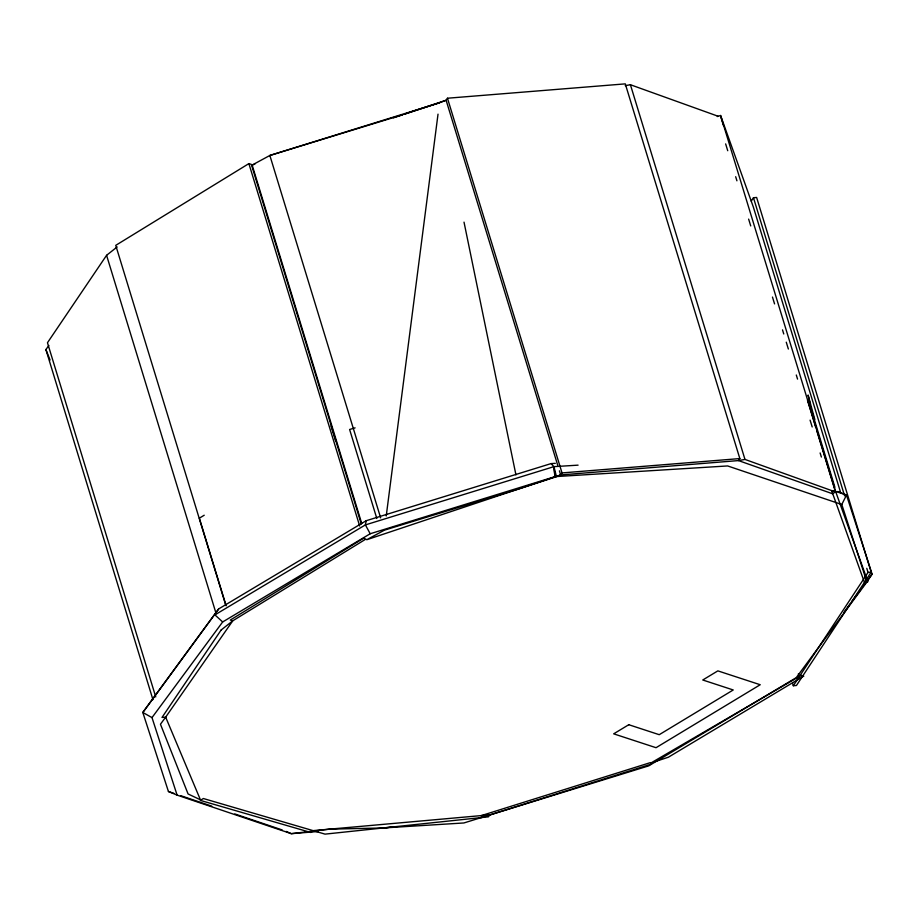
<?xml version="1.0" encoding="UTF-8"?>
<svg xmlns="http://www.w3.org/2000/svg" width="918" height="918" viewBox="0 0 918 918"><rect width="100%" height="100%" fill="white"/><g stroke="black" fill="none" stroke-linecap="round" stroke-linejoin="round"><path stroke-width="1.38" d="M386.237 515.962L438.024 114.142M366.202 520.713L365.398 524.901L370.195 533.748L555.023 476.649L553.944 466.642L551.029 463.613L366.202 520.713L218.691 608.909L142.818 712.46L168.43 791.511L177.105 795.114L291.27 833.67L318.362 831.479M286.164 831.41L291.27 833.67L329.516 829.161L383.081 827.979L463.888 822.964L648.716 765.864L796.227 677.668L866.902 582.012L841.795 504.51L846.488 495.066L837.813 491.463M841.795 504.51L727.641 465.942L555.023 476.649M866.776 568.322L868.026 572.43L793.301 685.757L796.457 685.482L871.182 572.155L756.627 197.462L753.471 197.726L751.234 201.122M218.691 608.909L142.818 712.46L151.998 717.612L177.105 795.114M866.902 582.001L872.1 574.117L846.488 495.066L835.655 491.405M117.148 246.953L106.58 255.307L47.461 342.735L155.739 696.923M447.468 98.226L562.023 472.919L560.668 474.939L554.047 477.475L518.819 488.915L384.412 530.168L366.707 539.75L560.668 474.939L738.474 460.584L739.839 458.575L625.284 83.871L447.468 98.226L446.102 100.234L439.493 102.782L404.264 114.222L446.102 100.234L557.742 465.357M152.927 699.619L45.9 349.54L48.883 345.478M151.998 717.612L222.672 621.956L370.195 533.748M844.112 612.008L850.045 603.964M851.743 601.669L861.073 589.046M862.771 586.751L872.1 574.117M361.29 524.029L251.337 164.379L248.881 163.611L115.748 245.358L225.713 605.008M204.232 515.216L199.355 518.2L226.149 605.811M835.506 491.968L832.477 493.735L738.474 460.584L744.968 459.425L835.506 491.968L816.687 430.427M361.681 523.34L252.14 165.056L269.858 155.463L439.493 102.782M252.14 165.056L254.86 164.15M393.397 117.848L402.91 114.67L269.858 155.463L380.649 517.855M717.279 116.54L720.596 115.496L753.334 206.998L840.291 491.44M835.162 490.189L831.834 491.245L864.572 582.746L867.889 581.702L835.162 490.189L720.596 115.496M355.105 427.857L349.609 429.486L376.816 518.475M625.215 85.661L630.414 84.731L718.151 116.265M383.081 827.979L395.819 826.659M868.026 572.43L871.182 572.155M562.023 472.919L739.839 458.575M329.516 829.161L333.808 828.862M551.029 463.613L555.31 463.338M578.088 465.151L553.944 466.642L365.398 524.901L214.915 614.876L222.672 621.956M168.43 791.511L173.846 793.347M180.617 795.631L211.76 806.153M234.778 813.922L282.17 829.941M45.9 349.54L50.065 360.063M798.373 673.778L799.268 676.486M753.471 197.726L844.606 495.846M720.951 117.263L723.453 125.479M807.496 400.34L815.85 427.696M725.645 143.897L727.733 150.724M735.674 176.715L736.925 180.812M748.64 219.104L750.729 225.943M772.463 297.053L774.562 303.892M782.503 329.872L783.754 333.98M786.267 342.184L788.355 349.024M796.296 375.003L797.547 379.1M810.089 420.134L812.189 426.962M820.13 452.953L821.38 457.049M630.414 84.731L744.968 459.425M792.463 683.026L793.301 685.757M559.406 470.831L560.668 474.939M331.111 425.998L335.644 440.835M248.881 163.611L359.672 526.003M106.58 255.307L216.12 613.603M834.91 487.286L808.391 400.064L813.164 416.485M556.434 476.557L553.944 466.642L554.908 476.855M814.851 419.515L808.081 395.015L810.319 404.677M464.015 222.133L515.939 474.881M489.684 814.84L488.525 816.813L325.041 834.129L203.348 798.522L200.365 800.393L310.663 832.454L313.635 830.583L489.684 814.84M221.135 630.012L162.016 717.44L165.665 717.142L232.759 620.82L365.892 539.073L363.436 538.315L230.303 620.052L232.759 620.82L221.135 630.012M165.665 717.142L160.455 724.233L188.075 793.955L200.422 799.808L165.665 717.142M481.353 815.586L481.583 817.548L650.988 764.201L650.414 762.606L481.353 815.586M628.773 724.715L613.683 733.838L656.037 747.7L760.219 684.736L717.853 670.874L702.763 679.997L733.23 689.969L659.239 734.687L628.773 724.715M803.629 676.141L668.396 757.201L650.896 763.007L801.242 675.338L803.629 676.141"/></g></svg>
